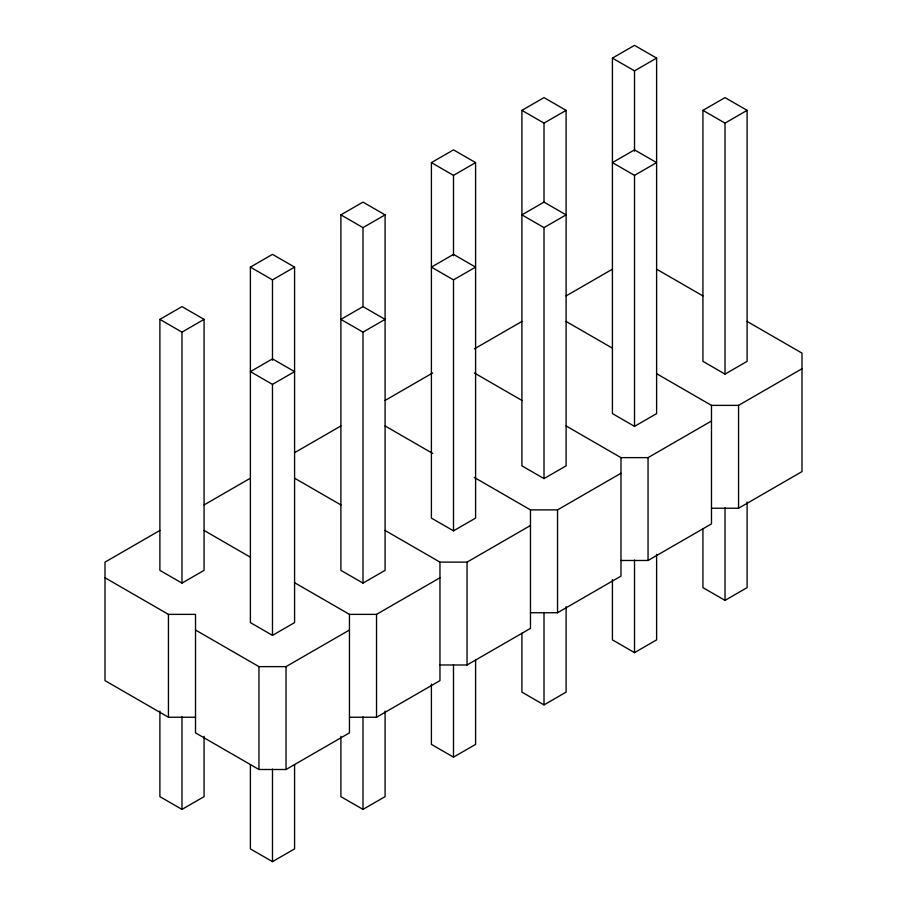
<?xml version="1.0" encoding="UTF-8"?>
<svg xmlns="http://www.w3.org/2000/svg" width="907" height="907" viewBox="0 0 907 907"><rect width="100%" height="100%" fill="white"/><g stroke="black" fill="none" stroke-linecap="round" stroke-linejoin="round"><path stroke-width="1.36" d="M159.893 319.377L181.978 306.623L204.075 319.377L204.075 570.356L181.978 583.11L159.893 570.356L159.893 319.377L181.978 332.132L204.075 319.377M250.389 267.123L272.485 254.368L294.582 267.123L294.582 622.61L272.485 635.365L250.389 622.61L250.389 267.123L272.485 279.878L294.582 267.123M340.896 214.868L362.993 202.114L385.09 214.868L385.09 570.356L362.993 583.11L340.896 570.356L340.896 214.868L362.993 227.623L385.09 214.868M431.403 162.614L453.5 149.859L475.597 162.614L475.597 518.101L453.5 530.856L431.403 518.101L431.403 162.614L453.5 175.368L475.597 162.614M521.91 110.359L544.007 97.605L566.104 110.359L566.104 465.847L544.007 478.601L521.91 465.847L521.91 110.359L544.007 123.114L566.104 110.359M612.418 58.105L634.515 45.35L656.611 58.105L656.611 413.603L634.515 426.358L612.418 413.603L612.418 58.105L634.515 70.859L656.611 58.105M544.007 202.114L521.91 214.868L544.007 227.623L566.104 214.868L544.007 202.114L544.007 123.114M702.925 110.359L725.022 97.605L747.107 110.359L747.107 361.349L725.022 374.103L702.925 361.349L702.925 110.359L725.022 123.114L747.107 110.359M272.485 384.387L294.582 371.632L272.485 358.877L250.389 371.632L272.485 384.387L272.485 635.365M362.993 332.132L385.09 319.377L362.993 306.623L340.896 319.377L362.993 332.132L362.993 583.11M453.5 279.878L475.597 267.123L453.5 254.368L431.403 267.123L453.5 279.878L453.5 530.856M634.515 175.368L656.611 162.614L634.515 149.859L612.418 162.614L634.515 175.368L634.515 426.358M159.904 530.436L105.008 562.125L105.008 680.624L168.441 717.244L195.515 717.244M204.052 504.95L250.411 478.182M294.56 452.695L340.919 425.939M385.067 400.44L432.639 372.981M474.361 348.889L521.933 321.429M566.081 295.931L612.44 269.175M195.515 630.014L258.949 666.634L286.022 666.634L349.456 630.014M294.48 582.645L349.456 614.379L376.53 614.379L439.963 577.77M384.987 530.391L439.963 562.125L467.037 562.125L530.47 525.516M474.27 477.433L530.47 509.881L557.544 509.881L620.978 473.261M566.081 425.939L620.978 457.627L648.052 457.627L711.485 421.007M656.589 373.684L711.485 405.372L738.559 405.372L801.992 368.752M159.893 711.088L159.893 796.641L181.978 809.395L204.075 796.641L204.075 736.337M105.008 577.77L168.441 614.379L195.515 614.379L195.515 732.879L258.949 769.499L286.022 769.499L349.456 732.879L349.456 614.379M349.456 717.244L376.53 717.244L439.963 680.624L439.963 562.125M439.963 664.99L467.037 664.99L530.47 628.37L530.47 509.881M530.47 612.735L557.544 612.735L620.978 576.115L620.978 457.627M620.978 560.481L648.052 560.481L711.485 523.872L711.485 405.372M711.485 508.237L738.559 508.237L801.992 471.617L801.992 353.118L747.096 321.429M250.389 764.748L250.389 848.895L272.485 861.65L294.582 848.895L294.582 764.748M340.896 736.337L340.896 796.641L362.993 809.395L385.09 796.641L385.09 711.088M431.403 684.082L431.403 744.386L453.5 757.141L475.597 744.386L475.597 660.239M521.91 633.233L521.91 692.132L544.007 704.886L566.104 692.132L566.104 606.579M612.418 579.573L612.418 639.877L634.515 652.632L656.611 639.877L656.611 554.324M702.925 528.724L702.925 587.623L725.022 600.377L747.107 587.623L747.107 502.07M656.589 269.175L702.948 295.931M566.081 321.429L612.44 348.186M474.361 372.981L521.933 400.44M385.09 425.939L432.73 453.455M294.582 478.193L340.998 504.995M204.075 530.448L250.491 557.249M738.559 405.372L738.559 508.237M725.022 123.114L725.022 374.103M725.022 507.818L725.022 600.377M648.052 457.627L648.052 560.481M634.515 70.859L634.515 151.231M634.515 560.072L634.515 652.632M557.544 509.881L557.544 612.735M544.007 227.623L544.007 478.601M544.007 612.327L544.007 704.886M467.037 562.125L467.037 664.99M453.5 175.368L453.5 255.74M453.5 664.582L453.5 757.141M376.53 614.379L376.53 717.244M362.993 227.623L362.993 306.577M362.993 716.836L362.993 809.395M286.022 666.634L286.022 769.499M272.485 279.878L272.485 360.249M272.485 769.091L272.485 861.65M258.949 666.634L258.949 769.499M181.978 332.132L181.978 583.11M181.978 716.836L181.978 809.395M168.441 614.379L168.441 717.244"/></g></svg>
